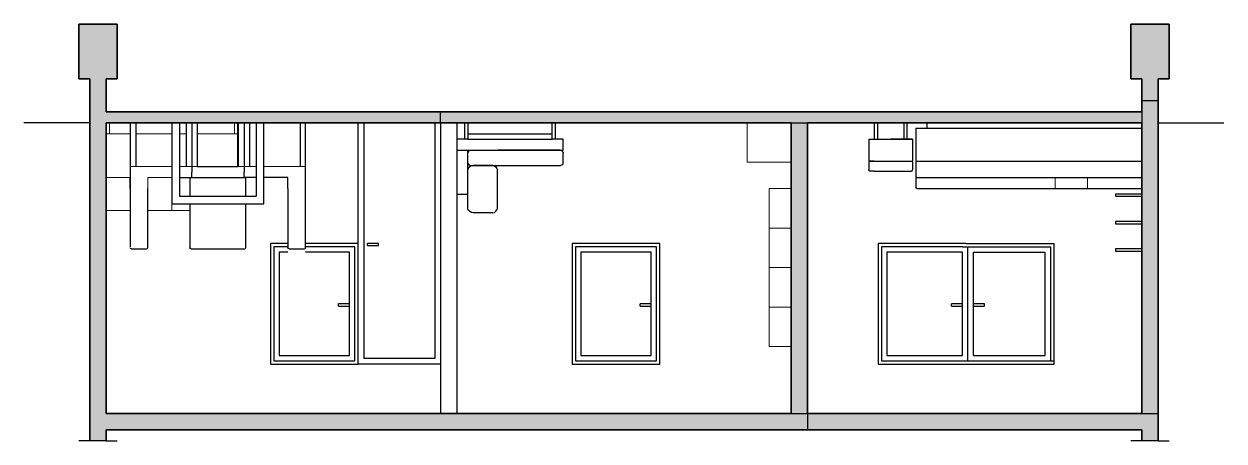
# Model space of a CAD drawing. Header units: millimetres. Extents: x -15.3 to 26.3, y -6.6 to 31.3.
# Drawn here: x 0.36 to 11.31, y -6.61 to -2.81 of the extents above; entities that cross this region are included whole.
import ezdxf

# ---------------------------------------------------------------- set-up
doc = ezdxf.new("R2010")
doc.units = ezdxf.units.MM
doc.linetypes.add('ACAD_ISO10W100', pattern=[18, 12, -3, 0, -3])
for name, color, linetype, lineweight in [('A-FURN', 8, 'Continuous', 18), ('A-WALL-FULL', 7, 'Continuous', 35), ('A-WALL-FULL-EXTR', 7, 'Continuous', 35), ('A-WALL-FULL-INTR', 7, 'Continuous', 35)]:
    doc.layers.add(name, color=color, linetype=linetype, lineweight=lineweight)
for name, color, linetype in [('A-FURN2', 8, 'Continuous'), ('Infissi', 5, 'Continuous'), ('retino', 254, 'ACAD_ISO10W100'), ('sezioni', 7, 'ACAD_ISO10W100')]:
    doc.layers.add(name, color=color, linetype=linetype)

# ---------------------------------------------------------------- blocks, each defined once
blk = doc.blocks.new('divano')
at = {"layer": 'A-FURN2'}
for p, q in [((0.07, 0.65), (0.07, 0.5)), ((0.1, 0.65), (0.1, 0.5)), ((0.1, 0.55), (0.87, 0.55)), ((0.87, 0.5), (0.87, 0.65)), ((0.9, 0.5), (0.9, 0.65)), ((0.1, 0.5), (0, 0.5)), ((0, 0.5), (0, 0.4)), ((0.1, 0.5), (0.87, 0.5)), ((0.97, 0.5), (0.87, 0.5)), ((0.97, 0.4), (0.97, 0.5)), ((0, 0.4), (0.1, 0.4)), ((0, 0.4), (0, 0)), ((0.1, 0.4), (0.97, 0.4)), ((0.1, 0.4), (0.125, 0.4)), ((0.1, 0.22), (0.1, 0.4)), ((0.1, 0.375), (0.1, 0.375)), ((0.1, 0.375), (0.1, 0.375)), ((0.1, 0.285), (0.1, 0.375)), ((0.945, 0.4), (0.37, 0.4)), ((0.97, 0.375), (0.97, 0.375)), ((0.97, 0.375), (0.97, 0.375)), ((0.97, 0.285), (0.97, 0.375)), ((0.1, -0.13), (0.1, 0.22)), ((0.125, 0.26), (0.15, 0.26)), ((0.33, 0.26), (0.15, 0.26)), ((0.15, 0.26), (0.945, 0.26)), ((0.37, -0.13), (0.37, 0.22)), ((0, 0), (0.1, 0)), ((0.1, 0), (0.1, 0)), ((0.33, -0.17), (0.15, -0.17))]:
    blk.add_line(p, q, dxfattribs=at)
for points in [[(0.125, 0.4), (0.113, 0.4), (0.1, 0.387), (0.1, 0.375)], [(0.945, 0.4), (0.957, 0.4), (0.97, 0.387), (0.97, 0.375)], [(0.1, 0.285), (0.1, 0.273), (0.113, 0.26), (0.125, 0.26)], [(0.15, 0.26), (0.129, 0.26), (0.1, 0.241), (0.1, 0.22)], [(0.33, 0.26), (0.349, 0.26), (0.37, 0.239), (0.37, 0.22)], [(0.97, 0.285), (0.97, 0.273), (0.957, 0.26), (0.945, 0.26)], [(0.15, -0.17), (0.129, -0.17), (0.1, -0.151), (0.1, -0.13)], [(0.33, -0.17), (0.349, -0.17), (0.37, -0.149), (0.37, -0.13)]]:
    blk.add_open_spline(points, degree=3, dxfattribs=at)
blk = doc.blocks.new('pouf')
at = {"layer": 'A-FURN2'}
for p, q in [((0.04, 0.44), (0.04, 0.29)), ((0.07, 0.44), (0.07, 0.29)), ((0.31, 0.44), (0.31, 0.29)), ((0.31, 0.44), (0.311, 0.44)), ((0.34, 0.29), (0.34, 0.44)), ((-0.01, 0.29), (0.39, 0.29)), ((-0.01, 0.29), (-0.01, 0.09)), ((0.39, 0.29), (0.192, 0.29)), ((0.39, 0.29), (0.34, 0.29)), ((0.39, 0.29), (0.39, 0.09)), ((-0.01, 0.09), (0.39, 0.09)), ((-0.01, 0.08), (-0.01, 0.01)), ((-0.01, 0.08), (-0.01, 0.04)), ((0.04, 0.09), (0, 0.09)), ((0.04, 0), (0, 0)), ((0.04, 0.09), (0.34, 0.09)), ((0.04, 0), (0.34, 0)), ((0.34, 0.09), (0.38, 0.09)), ((0.34, 0), (0.38, 0)), ((0.39, 0.08), (0.39, 0.01)), ((0.39, 0.08), (0.39, 0.04))]:
    blk.add_line(p, q, dxfattribs=at)
for points in [[(0, 0.09), (-0.005, 0.09), (-0.01, 0.085), (-0.01, 0.08)], [(0, 0), (-0.005, 0), (-0.01, 0.005), (-0.01, 0.01)], [(0.38, 0.09), (0.385, 0.09), (0.39, 0.085), (0.39, 0.08)], [(0.38, 0), (0.385, 0), (0.39, 0.005), (0.39, 0.01)]]:
    blk.add_open_spline(points, degree=3, dxfattribs=at)
blk = doc.blocks.new('letto')
at = {"layer": 'A-FURN2'}
for p, q in [((0.1, 0.59), (0.1, 0.54)), ((0, 0.54), (2.061, 0.54)), ((0, 0.54), (0, 0.24)), ((2.061, 0.24), (2.061, 0.54)), ((0, 0.24), (2.061, 0.24)), ((0, 0.24), (0, 0.09)), ((2.061, 0.09), (2.061, 0.24)), ((0, 0.09), (0.01, 0.09)), ((0, 0.08), (0, 0)), ((0.01, 0.09), (2.051, 0.09)), ((2.051, 0.09), (2.061, 0.09)), ((2.061, 0.08), (2.061, 0.07)), ((2.061, 0.07), (2.061, 0)), ((0.01, -0.01), (2.051, -0.01)), ((2.061, -0.06), (1.82, -0.06)), ((1.82, -0.06), (1.82, -0.08)), ((1.82, -0.08), (2.061, -0.08)), ((2.061, -0.08), (2.061, -0.06)), ((2.061, -0.31), (1.82, -0.31)), ((1.82, -0.31), (1.82, -0.33)), ((2.061, -0.33), (2.061, -0.31)), ((1.82, -0.33), (2.061, -0.33)), ((2.061, -0.56), (1.82, -0.56)), ((1.82, -0.56), (1.82, -0.58)), ((1.82, -0.58), (2.061, -0.58)), ((2.061, -0.58), (2.061, -0.56))]:
    blk.add_line(p, q, dxfattribs=at)
for points in [[(0.01, 0.09), (0.005, 0.09), (0, 0.085), (0, 0.08)], [(0.01, -0.01), (0.005, -0.01), (0, -0.005), (0, 0)], [(2.061, 0.08), (2.061, 0.085), (2.056, 0.09), (2.051, 0.09)], [(2.051, -0.01), (2.056, -0.01), (2.061, -0.005), (2.061, 0)]]:
    blk.add_open_spline(points, degree=3, dxfattribs=at)
at = {"layer": 'A-WALL-FULL'}
blk.add_line((2.061, 0.59), (2.061, 0.54), dxfattribs=at)
blk = doc.blocks.new('tavolo')
blk.add_line((-0.659, 0), (-0.709, 0))
at = {"layer": 'A-FURN'}
for p, q in [((-0.181, 0), (-0.131, 0)), ((0.38, 0), (0.33, 0)), ((-1.17, -0.4), (-1.22, -0.4)), ((-1.17, -0.4), (-0.84, -0.4)), ((-0.77, -0.4), (-0.659, -0.4)), ((-0.609, -0.4), (-0.659, -0.4)), ((-0.235, -0.4), (-0.181, -0.4)), ((-0.181, -0.4), (-0.07, -0.4)), ((0, -0.4), (0.38, -0.4)), ((-1.059, -0.5), (-0.84, -0.5)), ((-1.059, -0.6), (-1.059, -0.5))]:
    blk.add_line(p, q, dxfattribs=at)
at = {"layer": 'A-FURN2'}
for p, q in [((-1.22, 0), (-1.22, -1.132)), ((-1.22, 0), (-1.17, 0)), ((-1.17, 0), (-1.17, -0.4)), ((-0.84, 0), (-0.84, -0.74)), ((-0.84, 0), (-0.77, 0)), ((-0.77, 0), (-0.77, -0.67)), ((-0.709, 0), (-0.709, -0.4)), ((-0.659, 0), (-0.659, -0.45)), ((-0.629, 0), (-0.609, 0)), ((-0.609, 0), (-0.609, -0.4)), ((-0.165, 0), (-0.235, 0)), ((-0.165, 0), (-0.235, 0)), ((-0.235, 0), (-0.235, -0.4)), ((-0.181, 0), (-0.181, -0.45)), ((-0.131, 0), (-0.131, -0.4)), ((0, 0), (-0.07, 0)), ((-0.07, 0), (-0.07, -0.67)), ((0, -0.74), (0, 0)), ((0.33, 0), (0.33, -0.4)), ((0.38, -0.6), (0.38, 0)), ((-0.609, -0.4), (-0.235, -0.4)), ((-1.22, -0.6), (-1.22, -0.5)), ((-0.77, -0.5), (-0.659, -0.5)), ((-0.675, -0.5), (-0.675, -0.67)), ((-0.659, -0.5), (-0.659, -0.45)), ((-0.659, -0.5), (-0.165, -0.5)), ((-0.181, -0.5), (-0.181, -0.45)), ((-0.07, -0.5), (-0.181, -0.5)), ((-0.165, -0.67), (-0.165, -0.5)), ((0.219, -0.5), (0, -0.5)), ((0.219, -0.6), (0.219, -0.5)), ((-1.059, -1.14), (-1.059, -0.6)), ((0.219, -0.6), (0.219, -1.14)), ((0.38, -1.14), (0.38, -0.6)), ((-0.84, -0.74), (0, -0.74)), ((-0.77, -0.67), (-0.165, -0.67)), ((-0.675, -0.74), (-0.675, -1.14)), ((-0.165, -0.67), (-0.07, -0.67)), ((-0.165, -1.14), (-0.165, -0.74)), ((-1.21, -1.15), (-1.069, -1.15)), ((-0.665, -1.15), (-0.175, -1.15)), ((0.229, -1.15), (0.37, -1.15))]:
    blk.add_line(p, q, dxfattribs=at)
for points in [[(-1.21, -1.15), (-1.215, -1.15), (-1.22, -1.145), (-1.22, -1.14)], [(-1.069, -1.15), (-1.064, -1.15), (-1.059, -1.145), (-1.059, -1.14)], [(-0.665, -1.15), (-0.67, -1.15), (-0.675, -1.145), (-0.675, -1.14)], [(-0.175, -1.15), (-0.17, -1.15), (-0.165, -1.145), (-0.165, -1.14)], [(0.229, -1.15), (0.224, -1.15), (0.219, -1.145), (0.219, -1.14)], [(0.37, -1.15), (0.375, -1.15), (0.38, -1.145), (0.38, -1.14)]]:
    blk.add_open_spline(points, degree=3, dxfattribs=at)
blk = doc.blocks.new('mobile salotto')
at = {"layer": 'A-FURN'}
for p, q in [((-0.4, -0.36), (-0.4, 0)), ((-0.4, 0), (0, 0)), ((0, 0), (0, -0.36)), ((0, -0.36), (-0.4, -0.36)), ((0, -0.6), (-0.2, -0.6)), ((-0.2, -0.6), (-0.2, -2.04)), ((0, -0.6), (0, -2.04)), ((0, -0.96), (-0.2, -0.96)), ((0, -1.32), (-0.2, -1.32)), ((0, -1.68), (-0.2, -1.68)), ((0, -2.04), (-0.2, -2.04))]:
    blk.add_line(p, q, dxfattribs=at)

msp = doc.modelspace()

# ---------------------------------------------------------------- hatches: boundary and pattern name
at = {"layer": 'retino'}
h = msp.add_hatch(color=256, dxfattribs=at)
h.dxf.hatch_style = 1
h.paths.add_polyline_path([(4.16, -3.614), (1.11, -3.614), (1.11, -3.714), (4.16, -3.714)])
h.paths.add_polyline_path([(1.11, -3.314), (1.21, -3.314), (1.21, -2.814), (0.86, -2.814), (0.86, -3.314), (0.96, -3.314), (0.96, -3.614), (0.96, -3.714), (1.11, -3.714), (1.11, -3.614)])
h.paths.add_polyline_path([(10.56, -3.614), (4.16, -3.614), (4.16, -3.714), (7.36, -3.714), (7.51, -3.714), (10.56, -3.714)])
h.paths.add_polyline_path([(7.51, -3.714), (7.36, -3.714), (7.36, -6.364), (7.51, -6.364)])
h = msp.add_hatch(color=256, dxfattribs=at)
h.dxf.hatch_style = 1
h.paths.add_polyline_path([(10.71, -3.614), (10.71, -3.514), (10.56, -3.514), (10.56, -3.614), (10.56, -3.714), (10.56, -6.364), (10.71, -6.364)])
h.paths.add_polyline_path([(10.71, -3.314), (10.81, -3.314), (10.81, -2.814), (10.46, -2.814), (10.46, -3.314), (10.56, -3.314), (10.56, -3.514), (10.71, -3.514)])
h.paths.add_polyline_path([(10.71, -6.364), (10.56, -6.364), (7.51, -6.364), (7.51, -6.514), (10.56, -6.514), (10.56, -6.614), (10.71, -6.614)])
h.paths.add_polyline_path([(7.51, -6.364), (7.36, -6.364), (1.11, -6.364), (1.11, -3.764), (1.11, -3.714), (0.96, -3.714), (0.96, -6.614), (1.11, -6.614), (1.11, -6.514), (7.51, -6.514)])

# ---------------------------------------------------------------- linework, layer by layer
for p, q in [((0.96, -3.714), (0.36, -3.714)), ((10.56, -3.714), (7.51, -3.714)), ((10.71, -3.714), (11.31, -3.714))]:
    msp.add_line(p, q)
at = {"layer": 'A-FURN'}
for p, q in [((1.11, -3.714), (1.14, -3.714)), ((1.14, -3.714), (1.14, -3.814)), ((1.33, -3.714), (1.33, -4.514)), ((1.38, -3.714), (1.38, -3.814)), ((2.31, -3.714), (2.28, -3.714)), ((2.28, -3.714), (2.28, -3.814)), ((2.31, -4.114), (2.31, -3.714)), ((1.11, -3.814), (1.11, -4.214)), ((1.14, -3.814), (1.11, -3.814)), ((1.14, -3.814), (1.33, -3.814)), ((1.38, -3.814), (1.71, -3.814)), ((1.71, -3.814), (1.71, -4.514)), ((1.78, -3.814), (1.841, -3.814)), ((1.941, -3.814), (2.31, -3.814)), ((1.11, -4.214), (1.33, -4.214)), ((1.11, -4.214), (1.11, -4.514)), ((9.769, -4.214), (9.769, -4.314)), ((10.066, -4.214), (10.066, -4.314)), ((1.33, -4.514), (1.11, -4.514)), ((1.491, -4.514), (1.875, -4.514))]:
    msp.add_line(p, q, dxfattribs=at)
at = {"layer": 'A-WALL-FULL'}
for p, q in [((1.21, -2.814), (0.86, -2.814)), ((0.86, -2.814), (0.86, -3.314)), ((1.21, -3.314), (1.21, -2.814)), ((10.81, -2.814), (10.46, -2.814)), ((10.46, -2.814), (10.46, -3.314)), ((10.81, -3.314), (10.81, -2.814)), ((0.86, -3.314), (0.96, -3.314)), ((0.96, -3.614), (0.96, -3.314)), ((1.11, -3.614), (1.11, -3.314)), ((1.11, -3.314), (1.21, -3.314)), ((10.46, -3.314), (10.56, -3.314)), ((10.56, -3.614), (10.56, -3.314)), ((10.71, -3.614), (10.71, -3.314)), ((10.71, -3.314), (10.81, -3.314)), ((0.96, -3.614), (0.96, -6.614)), ((1.11, -3.714), (1.11, -3.764)), ((7.36, -3.714), (7.36, -6.364)), ((7.51, -3.714), (7.51, -6.364)), ((10.71, -3.614), (10.71, -6.614)), ((1.11, -3.764), (1.11, -6.364)), ((10.56, -3.764), (10.56, -6.364)), ((1.11, -6.514), (1.11, -6.614)), ((10.56, -6.514), (10.56, -6.614))]:
    msp.add_line(p, q, dxfattribs=at)
at = {"layer": 'A-WALL-FULL-EXTR'}
for p, q in [((10.56, -3.614), (1.11, -3.614)), ((1.11, -6.364), (1.11, -3.714)), ((7.36, -3.714), (1.11, -3.714)), ((10.56, -3.714), (7.51, -3.714)), ((7.36, -6.364), (1.11, -6.364)), ((10.56, -6.364), (7.51, -6.364)), ((10.56, -6.514), (1.11, -6.514))]:
    msp.add_line(p, q, dxfattribs=at)
at = {"layer": 'A-WALL-FULL-INTR'}
for p, q in [((3.418, -3.714), (3.468, -3.714)), ((4.16, -3.714), (4.11, -3.714)), ((4.243, -3.714), (4.193, -3.714)), ((6.51, -3.714), (6.56, -3.714))]:
    msp.add_line(p, q, dxfattribs=at)
at = {"layer": 'Infissi'}
for p, q in [((3.41, -5.814), (3.41, -3.714)), ((3.46, -3.714), (3.46, -5.864)), ((4.11, -3.714), (4.11, -5.864)), ((4.16, -3.714), (4.16, -6.364)), ((4.31, -3.714), (4.31, -6.364)), ((2.61, -4.814), (2.61, -5.914)), ((2.769, -4.814), (2.61, -4.814)), ((3.41, -4.814), (2.93, -4.814)), ((3.41, -5.914), (3.41, -4.814)), ((3.594, -4.814), (3.494, -4.814)), ((3.494, -4.834), (3.494, -4.814)), ((3.594, -4.834), (3.594, -4.814)), ((5.362, -4.814), (5.362, -5.914)), ((6.162, -4.814), (5.362, -4.814)), ((6.162, -5.914), (6.162, -4.814)), ((8.154, -4.814), (8.154, -5.914)), ((8.954, -4.814), (8.154, -4.814)), ((8.954, -4.814), (9.76, -4.814)), ((9.76, -5.914), (9.76, -4.814)), ((2.64, -4.844), (2.64, -5.884)), ((2.769, -4.844), (2.64, -4.844)), ((2.69, -4.894), (2.69, -5.834)), ((2.769, -4.894), (2.69, -4.894)), ((3.38, -4.844), (2.93, -4.844)), ((3.33, -4.894), (2.93, -4.894)), ((3.33, -5.834), (3.33, -4.894)), ((3.38, -5.884), (3.38, -4.844)), ((3.494, -4.834), (3.594, -4.834)), ((5.392, -4.844), (5.392, -5.884)), ((6.132, -4.844), (5.392, -4.844)), ((5.442, -4.894), (5.442, -5.834)), ((6.082, -4.894), (5.442, -4.894)), ((6.082, -5.834), (6.082, -4.894)), ((6.132, -5.884), (6.132, -4.844)), ((8.184, -4.844), (8.184, -5.884)), ((8.924, -4.844), (8.184, -4.844)), ((8.234, -4.894), (8.234, -5.834)), ((8.924, -4.894), (8.234, -4.894)), ((8.924, -4.844), (9.73, -4.844)), ((8.924, -5.834), (8.924, -4.894)), ((8.974, -5.884), (8.974, -4.844)), ((9.024, -4.894), (9.68, -4.894)), ((9.024, -5.834), (9.024, -4.894)), ((9.68, -5.834), (9.68, -4.894)), ((9.73, -5.884), (9.73, -4.844)), ((3.33, -5.364), (3.23, -5.364)), ((3.23, -5.384), (3.23, -5.364)), ((3.33, -5.384), (3.33, -5.364)), ((6.082, -5.364), (5.982, -5.364)), ((5.982, -5.384), (5.982, -5.364)), ((6.082, -5.384), (6.082, -5.364)), ((8.924, -5.364), (8.824, -5.364)), ((8.824, -5.384), (8.824, -5.364)), ((8.924, -5.384), (8.924, -5.364)), ((9.124, -5.364), (9.024, -5.364)), ((9.024, -5.384), (9.024, -5.364)), ((9.124, -5.384), (9.124, -5.364)), ((3.23, -5.384), (3.33, -5.384)), ((5.982, -5.384), (6.082, -5.384)), ((8.824, -5.384), (8.924, -5.384)), ((9.024, -5.384), (9.124, -5.384)), ((2.64, -5.884), (3.38, -5.884)), ((2.69, -5.834), (3.33, -5.834)), ((4.11, -5.864), (3.46, -5.864)), ((5.392, -5.884), (6.132, -5.884)), ((5.442, -5.834), (6.082, -5.834)), ((8.184, -5.884), (8.924, -5.884)), ((8.234, -5.834), (8.924, -5.834)), ((8.234, -5.834), (8.924, -5.834)), ((8.924, -5.884), (9.76, -5.884)), ((9.024, -5.834), (9.68, -5.834)), ((2.61, -5.914), (3.41, -5.914)), ((4.16, -5.914), (3.41, -5.914)), ((5.362, -5.914), (6.162, -5.914)), ((8.154, -5.914), (8.954, -5.914)), ((8.954, -5.914), (9.76, -5.914))]:
    msp.add_line(p, q, dxfattribs=at)
at = {"layer": 'retino'}
for p, q in [((10.71, -3.514), (10.56, -3.514)), ((10.56, -3.514), (10.56, -3.714)), ((10.71, -6.364), (10.71, -3.514)), ((4.16, -3.714), (4.16, -3.614)), ((7.36, -3.714), (7.51, -3.714)), ((10.56, -3.714), (10.56, -6.364)), ((7.36, -6.364), (7.51, -6.364)), ((7.51, -6.364), (7.51, -6.514)), ((10.56, -6.364), (10.71, -6.364)), ((10.56, -6.364), (10.71, -6.364))]:
    msp.add_line(p, q, dxfattribs=at)
at = {"layer": 'sezioni'}
for p, q in [((1.11, -6.614), (0.86, -6.614)), ((1.11, -6.614), (1.21, -6.614)), ((10.71, -6.614), (10.46, -6.614)), ((10.71, -6.614), (10.81, -6.614))]:
    msp.add_line(p, q, dxfattribs=at)

# ---------------------------------------------------------------- block references
for name, p in [('divano', (4.31, -4.364)), ('pouf', (8.078, -4.154))]:
    msp.add_blockref(name, p)
at = {"layer": 'A-FURN'}
for name, p in [('tavolo', (2.55, -3.714)), ('mobile salotto', (7.36, -3.714)), ('letto', (8.499, -4.304))]:
    msp.add_blockref(name, p, dxfattribs=at)

doc.saveas('drawing.dxf')
